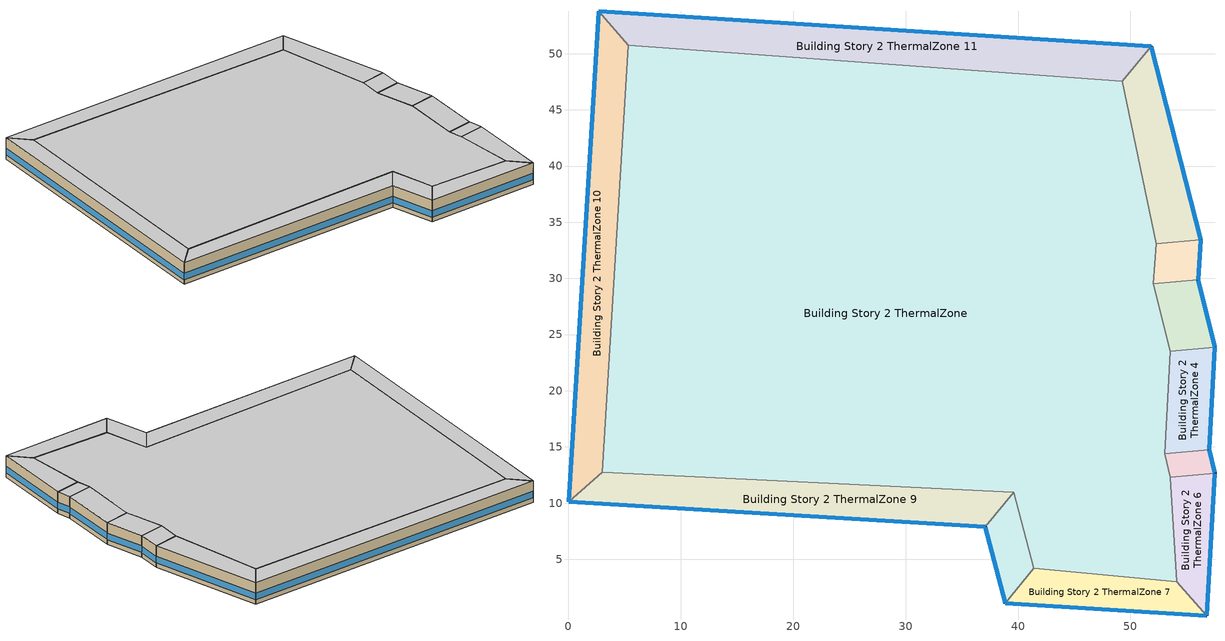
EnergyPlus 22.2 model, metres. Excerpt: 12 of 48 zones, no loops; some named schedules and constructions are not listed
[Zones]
Building Story 2 ThermalZone
 floor adiabatic (Typical Interior Ceiling): 49.28,47.56 52.29,33.07 52.03,29.52 53.54,23.5 53.04,14.41 53.54,12.31 54.12,2.99 41.4,4.2 39.64,10.97 2.99,12.76 5.33,50.75 z3.6
 wall adiabatic (Typical Interior Wall): 52.29,33.07 49.28,47.56 5.33,50.75 2.99,12.76 39.64,10.97 41.4,4.2 54.12,2.99 53.54,12.31 53.04,14.41 53.54,23.5 52.03,29.52 52.29,33.07 z3.6:7.2
 ceiling adiabatic (Typical Interior Floor): 5.33,50.75 2.99,12.76 39.64,10.97 41.4,4.2 54.12,2.99 53.54,12.31 53.04,14.41 53.54,23.5 52.03,29.52 52.29,33.07 49.28,47.56 z7.2
Building Story 2 ThermalZone 1
 floor adiabatic (Typical Interior Ceiling): 51.83,50.64 56.27,33.43 52.29,33.07 49.28,47.56 z3.6
 wall outside (Typical Insulated Steel Framed Exterior Wall R-12.99): 56.27,33.43 51.83,50.64 z3.6:7.2
 wall adiabatic (Typical Interior Wall): 51.83,50.64 49.28,47.56 52.29,33.07 56.27,33.43 z3.6:7.2
 window (U 0.55 SHGC 0.25): 56.26,33.45 51.84,50.62 z4.36:5.45
 ceiling adiabatic (Typical Interior Floor): 49.28,47.56 52.29,33.07 56.27,33.43 51.83,50.64 z7.2
Building Story 2 ThermalZone 10
 floor adiabatic (Typical Interior Floor): 0,10.11 2.68,53.75 5.33,50.75 2.99,12.76 z3.6
 wall outside (Typical Insulated Steel Framed Exterior Wall R-12.99): 2.68,53.75 0,10.11 z3.6:7.2
 wall adiabatic (Typical Interior Wall): 0,10.11 2.99,12.76 5.33,50.75 2.68,53.75 z3.6:7.2
 window (U 0.55 SHGC 0.25): 2.68,53.73 0,10.13 z4.36:5.44
 ceiling adiabatic (Typical Interior Ceiling): 2.99,12.76 5.33,50.75 2.68,53.75 0,10.11 z7.2
Building Story 2 ThermalZone 11
 floor adiabatic (Typical Interior Floor): 2.68,53.75 51.83,50.64 49.28,47.56 5.33,50.75 z3.6
 wall outside (Typical Insulated Steel Framed Exterior Wall R-12.99): 51.83,50.64 2.68,53.75 z3.6:7.2
 wall adiabatic (Typical Interior Wall): 2.68,53.75 5.33,50.75 49.28,47.56 51.83,50.64 z3.6:7.2
 window (U 0.55 SHGC 0.25): 51.81,50.65 2.7,53.75 z4.36:5.44
 ceiling adiabatic (Typical Interior Ceiling): 5.33,50.75 49.28,47.56 51.83,50.64 2.68,53.75 z7.2
Building Story 2 ThermalZone 2
 floor adiabatic (Typical Interior Ceiling): 56.27,33.43 56.02,29.88 52.03,29.52 52.29,33.07 z3.6
 wall outside (Typical Insulated Steel Framed Exterior Wall R-12.99): 56.02,29.88 56.27,33.43 z3.6:7.2
 wall adiabatic (Typical Interior Wall): 56.27,33.43 52.29,33.07 52.03,29.52 56.02,29.88 z3.6:7.2
 window (U 0.55 SHGC 0.25): 56.02,29.9 56.27,33.4 z4.36:5.46
 ceiling adiabatic (Typical Interior Ceiling): 52.29,33.07 52.03,29.52 56.02,29.88 56.27,33.43 z7.2
Building Story 2 ThermalZone 3
 floor adiabatic (Typical Interior Floor): 56.02,29.88 57.53,23.88 53.54,23.5 52.03,29.52 z3.6
 wall outside (Typical Insulated Steel Framed Exterior Wall R-12.99): 57.53,23.88 56.02,29.88 z3.6:7.2
 wall adiabatic (Typical Interior Wall): 56.02,29.88 52.03,29.52 53.54,23.5 57.53,23.88 z3.6:7.2
 window (U 0.55 SHGC 0.25): 57.52,23.9 56.03,29.85 z4.36:5.45
 ceiling adiabatic (Typical Interior Ceiling): 52.03,29.52 53.54,23.5 57.53,23.88 56.02,29.88 z7.2
Building Story 2 ThermalZone 4
 floor adiabatic (Typical Interior Floor): 57.53,23.88 57.02,14.77 53.04,14.41 53.54,23.5 z3.6
 wall outside (Typical Insulated Steel Framed Exterior Wall R-12.99): 57.02,14.77 57.53,23.88 z3.6:7.2
 wall adiabatic (Typical Interior Wall): 57.53,23.88 53.54,23.5 53.04,14.41 57.02,14.77 z3.6:7.2
 window (U 0.55 SHGC 0.25): 57.03,14.8 57.52,23.85 z4.36:5.45
 ceiling adiabatic (Typical Interior Ceiling): 53.54,23.5 53.04,14.41 57.02,14.77 57.53,23.88 z7.2
Building Story 2 ThermalZone 5
 floor adiabatic (Typical Interior Floor): 57.02,14.77 57.53,12.66 53.54,12.31 53.04,14.41 z3.6
 wall outside (Typical Insulated Steel Framed Exterior Wall R-12.99): 57.53,12.66 57.02,14.77 z3.6:7.2
 wall adiabatic (Typical Interior Wall): 57.02,14.77 53.04,14.41 53.54,12.31 57.53,12.66 z3.6:7.2
 window (U 0.55 SHGC 0.25): 57.52,12.69 57.03,14.75 z4.36:5.47
 ceiling adiabatic (Typical Interior Ceiling): 53.04,14.41 53.54,12.31 57.53,12.66 57.02,14.77 z7.2
Building Story 2 ThermalZone 6
 floor adiabatic (Typical Interior Floor): 57.53,12.66 56.77,0 54.12,2.99 53.54,12.31 z3.6
 wall outside (Typical Insulated Steel Framed Exterior Wall R-12.99): 56.77,0 57.53,12.66 z3.6:7.2
 wall adiabatic (Typical Interior Wall): 57.53,12.66 53.54,12.31 54.12,2.99 56.77,0 z3.6:7.2
 window (U 0.55 SHGC 0.25): 56.77,0.03 57.52,12.64 z4.36:5.45
 ceiling adiabatic (Typical Interior Ceiling): 53.54,12.31 54.12,2.99 56.77,0 57.53,12.66 z7.2
Building Story 2 ThermalZone 7
 floor adiabatic (Typical Interior Floor): 56.77,0 38.85,1.11 41.4,4.2 54.12,2.99 z3.6
 wall outside (Typical Insulated Steel Framed Exterior Wall R-12.99): 38.85,1.11 56.77,0 z3.6:7.2
 wall adiabatic (Typical Interior Wall): 56.77,0 54.12,2.99 41.4,4.2 38.85,1.11 z3.6:7.2
 window (U 0.55 SHGC 0.25): 38.88,1.11 56.75,0 z4.36:5.45
 ceiling adiabatic (Typical Interior Ceiling): 54.12,2.99 41.4,4.2 38.85,1.11 56.77,0 z7.2
Building Story 2 ThermalZone 8
 floor adiabatic (Typical Interior Floor): 38.85,1.11 37.09,7.89 39.64,10.97 41.4,4.2 z3.6
 wall outside (Typical Insulated Steel Framed Exterior Wall R-12.99): 37.09,7.89 38.85,1.11 z3.6:7.2
 wall adiabatic (Typical Interior Wall): 38.85,1.11 41.4,4.2 39.64,10.97 37.09,7.89 z3.6:7.2
 window (U 0.55 SHGC 0.25): 37.1,7.86 38.85,1.14 z4.36:5.45
 ceiling adiabatic (Typical Interior Ceiling): 41.4,4.2 39.64,10.97 37.09,7.89 38.85,1.11 z7.2
Building Story 2 ThermalZone 9
 floor adiabatic (Typical Interior Floor): 37.09,7.89 0,10.11 2.99,12.76 39.64,10.97 z3.6
 wall outside (Typical Insulated Steel Framed Exterior Wall R-12.99): 0,10.11 37.09,7.89 z3.6:7.2
 wall adiabatic (Typical Interior Wall): 37.09,7.89 39.64,10.97 2.99,12.76 0,10.11 z3.6:7.2
 window (U 0.55 SHGC 0.25): 0.03,10.1 37.07,7.89 z4.36:5.44
 ceiling adiabatic (Typical Interior Ceiling): 39.64,10.97 2.99,12.76 0,10.11 37.09,7.89 z7.2
[Schedule:Week:Daily]
Elevator Schedule 3 Week Rule - Jun14-Jun20: 75 space(s) Occ Sch Sunday 3, 75 space(s) Occ Sch Default 3, 75 space(s) Occ Sch Tuesday 18, 75 space(s) Occ Sch Wednesday 18, 75 space(s) Occ Sch Thursday 18, 75 space(s) Occ Sch Friday 18, 75 space(s) Occ Sch Saturday 3, 75 space(s) Occ Sch Default 3, 75 space(s) Occ Sch Summer Design Day 3, 75 space(s) Occ Sch Winter Design Day 3, 75 space(s) Occ Sch Default 3, 75 space(s) Occ Sch Default 3
Elevator Schedule 3 Week Rule - Jun21-Jun27: 75 space(s) Occ Sch Sunday 3, 75 space(s) Occ Sch Monday 16, 75 space(s) Occ Sch Tuesday 18, 75 space(s) Occ Sch Wednesday 18, 75 space(s) Occ Sch Thursday 18, 75 space(s) Occ Sch Friday 18, 75 space(s) Occ Sch Saturday 3, 75 space(s) Occ Sch Default 3, 75 space(s) Occ Sch Summer Design Day 3, 75 space(s) Occ Sch Winter Design Day 3, 75 space(s) Occ Sch Default 3, 75 space(s) Occ Sch Default 3
Elevator Schedule 3 Week Rule - Jun28-Jul4: 75 space(s) Occ Sch Sunday 3, 75 space(s) Occ Sch Monday 16, 75 space(s) Occ Sch Tuesday 18, 75 space(s) Occ Sch Wednesday 17, 75 space(s) Occ Sch Thursday 17, 75 space(s) Occ Sch Friday 17, 75 space(s) Occ Sch Saturday 3, 75 space(s) Occ Sch Default 3, 75 space(s) Occ Sch Summer Design Day 3, 75 space(s) Occ Sch Winter Design Day 3, 75 space(s) Occ Sch Default 3, 75 space(s) Occ Sch Default 3
Elevator Schedule 3 Week Rule - Jul5-Aug29: 75 space(s) Occ Sch Sunday 3, 75 space(s) Occ Sch Monday 15, 75 space(s) Occ Sch Tuesday 17, 75 space(s) Occ Sch Wednesday 17, 75 space(s) Occ Sch Thursday 17, 75 space(s) Occ Sch Friday 17, 75 space(s) Occ Sch Saturday 3, 75 space(s) Occ Sch Default 3, 75 space(s) Occ Sch Summer Design Day 3, 75 space(s) Occ Sch Winter Design Day 3, 75 space(s) Occ Sch Default 3, 75 space(s) Occ Sch Default 3
Elevator Schedule 3 Week Rule - Aug30-Sep5: 75 space(s) Occ Sch Sunday 3, 75 space(s) Occ Sch Monday 15, 75 space(s) Occ Sch Tuesday 16, 75 space(s) Occ Sch Wednesday 16, 75 space(s) Occ Sch Thursday 16, 75 space(s) Occ Sch Friday 16, 75 space(s) Occ Sch Saturday 3, 75 space(s) Occ Sch Default 3, 75 space(s) Occ Sch Summer Design Day 3, 75 space(s) Occ Sch Winter Design Day 3, 75 space(s) Occ Sch Default 3, 75 space(s) Occ Sch Default 3
Elevator Schedule 3 Week Rule - Sep6-Sep12: 75 space(s) Occ Sch Sunday 3, 75 space(s) Occ Sch Monday 14, 75 space(s) Occ Sch Tuesday 16, 75 space(s) Occ Sch Wednesday 16, 75 space(s) Occ Sch Thursday 16, 75 space(s) Occ Sch Friday 16, 75 space(s) Occ Sch Saturday 3, 75 space(s) Occ Sch Default 3, 75 space(s) Occ Sch Summer Design Day 3, 75 space(s) Occ Sch Winter Design Day 3, 75 space(s) Occ Sch Default 3, 75 space(s) Occ Sch Default 3
Elevator Schedule 3 Week Rule - Sep13-Sep19: 75 space(s) Occ Sch Sunday 3, 75 space(s) Occ Sch Monday 14, 75 space(s) Occ Sch Tuesday 16, 75 space(s) Occ Sch Wednesday 15, 75 space(s) Occ Sch Thursday 15, 75 space(s) Occ Sch Friday 15, 75 space(s) Occ Sch Saturday 3, 75 space(s) Occ Sch Default 3, 75 space(s) Occ Sch Summer Design Day 3, 75 space(s) Occ Sch Winter Design Day 3, 75 space(s) Occ Sch Default 3, 75 space(s) Occ Sch Default 3
Elevator Schedule 3 Week Rule - Sep20-Dec31: 75 space(s) Occ Sch Sunday 3, 75 space(s) Occ Sch Monday 13, 75 space(s) Occ Sch Tuesday 15, 75 space(s) Occ Sch Wednesday 15, 75 space(s) Occ Sch Thursday 15, 75 space(s) Occ Sch Friday 15, 75 space(s) Occ Sch Saturday 3, 75 space(s) Occ Sch Default 3, 75 space(s) Occ Sch Summer Design Day 3, 75 space(s) Occ Sch Winter Design Day 3, 75 space(s) Occ Sch Default 3, 75 space(s) Occ Sch Default 3
Elevator Schedule 1 Week Rule - Jan1-Jan3: 75 space(s) Occ Sch Thursday 9, 75 space(s) Occ Sch Thursday 9, 75 space(s) Occ Sch Thursday 9, 75 space(s) Occ Sch Thursday 9, 75 space(s) Occ Sch Thursday 9, 75 space(s) Occ Sch Friday 9, 75 space(s) Occ Sch Saturday 1, 75 space(s) Occ Sch Default 1, 75 space(s) Occ Sch Summer Design Day 1, 75 space(s) Occ Sch Winter Design Day 1, 75 space(s) Occ Sch Default 1, 75 space(s) Occ Sch Default 1
Elevator Schedule 1 Week Rule - Jan4-Jun13: 75 space(s) Occ Sch Sunday 1, 75 space(s) Occ Sch Default 1, 75 space(s) Occ Sch Tuesday 9, 75 space(s) Occ Sch Wednesday 9, 75 space(s) Occ Sch Thursday 9, 75 space(s) Occ Sch Friday 9, 75 space(s) Occ Sch Saturday 1, 75 space(s) Occ Sch Default 1, 75 space(s) Occ Sch Summer Design Day 1, 75 space(s) Occ Sch Winter Design Day 1, 75 space(s) Occ Sch Default 1, 75 space(s) Occ Sch Default 1
Elevator Schedule 1 Week Rule - Jun14-Jun20: 75 space(s) Occ Sch Sunday 1, 75 space(s) Occ Sch Default 1, 75 space(s) Occ Sch Tuesday 8, 75 space(s) Occ Sch Wednesday 8, 75 space(s) Occ Sch Thursday 8, 75 space(s) Occ Sch Friday 8, 75 space(s) Occ Sch Saturday 1, 75 space(s) Occ Sch Default 1, 75 space(s) Occ Sch Summer Design Day 1, 75 space(s) Occ Sch Winter Design Day 1, 75 space(s) Occ Sch Default 1, 75 space(s) Occ Sch Default 1
Elevator Schedule 1 Week Rule - Jun21-Jun27: 75 space(s) Occ Sch Sunday 1, 75 space(s) Occ Sch Monday 8, 75 space(s) Occ Sch Tuesday 8, 75 space(s) Occ Sch Wednesday 8, 75 space(s) Occ Sch Thursday 8, 75 space(s) Occ Sch Friday 8, 75 space(s) Occ Sch Saturday 1, 75 space(s) Occ Sch Default 1, 75 space(s) Occ Sch Summer Design Day 1, 75 space(s) Occ Sch Winter Design Day 1, 75 space(s) Occ Sch Default 1, 75 space(s) Occ Sch Default 1
Elevator Schedule 1 Week Rule - Jun28-Jul4: 75 space(s) Occ Sch Sunday 1, 75 space(s) Occ Sch Monday 8, 75 space(s) Occ Sch Tuesday 8, 75 space(s) Occ Sch Wednesday 7, 75 space(s) Occ Sch Thursday 7, 75 space(s) Occ Sch Friday 7, 75 space(s) Occ Sch Saturday 1, 75 space(s) Occ Sch Default 1, 75 space(s) Occ Sch Summer Design Day 1, 75 space(s) Occ Sch Winter Design Day 1, 75 space(s) Occ Sch Default 1, 75 space(s) Occ Sch Default 1
Elevator Schedule 1 Week Rule - Jul5-Aug29: 75 space(s) Occ Sch Sunday 1, 75 space(s) Occ Sch Monday 7, 75 space(s) Occ Sch Tuesday 7, 75 space(s) Occ Sch Wednesday 7, 75 space(s) Occ Sch Thursday 7, 75 space(s) Occ Sch Friday 7, 75 space(s) Occ Sch Saturday 1, 75 space(s) Occ Sch Default 1, 75 space(s) Occ Sch Summer Design Day 1, 75 space(s) Occ Sch Winter Design Day 1, 75 space(s) Occ Sch Default 1, 75 space(s) Occ Sch Default 1
Elevator Schedule 1 Week Rule - Aug30-Sep5: 75 space(s) Occ Sch Sunday 1, 75 space(s) Occ Sch Monday 7, 75 space(s) Occ Sch Tuesday 6, 75 space(s) Occ Sch Wednesday 6, 75 space(s) Occ Sch Thursday 6, 75 space(s) Occ Sch Friday 6, 75 space(s) Occ Sch Saturday 1, 75 space(s) Occ Sch Default 1, 75 space(s) Occ Sch Summer Design Day 1, 75 space(s) Occ Sch Winter Design Day 1, 75 space(s) Occ Sch Default 1, 75 space(s) Occ Sch Default 1
Elevator Schedule 1 Week Rule - Sep6-Sep12: 75 space(s) Occ Sch Sunday 1, 75 space(s) Occ Sch Monday 6, 75 space(s) Occ Sch Tuesday 6, 75 space(s) Occ Sch Wednesday 6, 75 space(s) Occ Sch Thursday 6, 75 space(s) Occ Sch Friday 6, 75 space(s) Occ Sch Saturday 1, 75 space(s) Occ Sch Default 1, 75 space(s) Occ Sch Summer Design Day 1, 75 space(s) Occ Sch Winter Design Day 1, 75 space(s) Occ Sch Default 1, 75 space(s) Occ Sch Default 1
Elevator Schedule 1 Week Rule - Sep13-Sep19: 75 space(s) Occ Sch Sunday 1, 75 space(s) Occ Sch Monday 6, 75 space(s) Occ Sch Tuesday 6, 75 space(s) Occ Sch Wednesday 5, 75 space(s) Occ Sch Thursday 5, 75 space(s) Occ Sch Friday 5, 75 space(s) Occ Sch Saturday 1, 75 space(s) Occ Sch Default 1, 75 space(s) Occ Sch Summer Design Day 1, 75 space(s) Occ Sch Winter Design Day 1, 75 space(s) Occ Sch Default 1, 75 space(s) Occ Sch Default 1
Elevator Schedule 1 Week Rule - Sep20-Dec31: 75 space(s) Occ Sch Sunday 1, 75 space(s) Occ Sch Monday 5, 75 space(s) Occ Sch Tuesday 5, 75 space(s) Occ Sch Wednesday 5, 75 space(s) Occ Sch Thursday 5, 75 space(s) Occ Sch Friday 5, 75 space(s) Occ Sch Saturday 1, 75 space(s) Occ Sch Default 1, 75 space(s) Occ Sch Summer Design Day 1, 75 space(s) Occ Sch Winter Design Day 1, 75 space(s) Occ Sch Default 1, 75 space(s) Occ Sch Default 1
Elevator Schedule 2 Week Rule - Jan1-Jan3: 75 space(s) Occ Sch Thursday 14, 75 space(s) Occ Sch Thursday 14, 75 space(s) Occ Sch Thursday 14, 75 space(s) Occ Sch Thursday 14, 75 space(s) Occ Sch Thursday 14, 75 space(s) Occ Sch Friday 14, 75 space(s) Occ Sch Saturday 2, 75 space(s) Occ Sch Default 2, 75 space(s) Occ Sch Summer Design Day 2, 75 space(s) Occ Sch Winter Design Day 2, 75 space(s) Occ Sch Default 2, 75 space(s) Occ Sch Default 2
Elevator Schedule 2 Week Rule - Jan4-Jun13: 75 space(s) Occ Sch Sunday 2, 75 space(s) Occ Sch Default 2, 75 space(s) Occ Sch Tuesday 14, 75 space(s) Occ Sch Wednesday 14, 75 space(s) Occ Sch Thursday 14, 75 space(s) Occ Sch Friday 14, 75 space(s) Occ Sch Saturday 2, 75 space(s) Occ Sch Default 2, 75 space(s) Occ Sch Summer Design Day 2, 75 space(s) Occ Sch Winter Design Day 2, 75 space(s) Occ Sch Default 2, 75 space(s) Occ Sch Default 2
Elevator Schedule 2 Week Rule - Jun14-Jun20: 75 space(s) Occ Sch Sunday 2, 75 space(s) Occ Sch Default 2, 75 space(s) Occ Sch Tuesday 13, 75 space(s) Occ Sch Wednesday 13, 75 space(s) Occ Sch Thursday 13, 75 space(s) Occ Sch Friday 13, 75 space(s) Occ Sch Saturday 2, 75 space(s) Occ Sch Default 2, 75 space(s) Occ Sch Summer Design Day 2, 75 space(s) Occ Sch Winter Design Day 2, 75 space(s) Occ Sch Default 2, 75 space(s) Occ Sch Default 2
Elevator Schedule 2 Week Rule - Jun21-Jun27: 75 space(s) Occ Sch Sunday 2, 75 space(s) Occ Sch Monday 12, 75 space(s) Occ Sch Tuesday 13, 75 space(s) Occ Sch Wednesday 13, 75 space(s) Occ Sch Thursday 13, 75 space(s) Occ Sch Friday 13, 75 space(s) Occ Sch Saturday 2, 75 space(s) Occ Sch Default 2, 75 space(s) Occ Sch Summer Design Day 2, 75 space(s) Occ Sch Winter Design Day 2, 75 space(s) Occ Sch Default 2, 75 space(s) Occ Sch Default 2
Elevator Schedule 2 Week Rule - Jun28-Jul4: 75 space(s) Occ Sch Sunday 2, 75 space(s) Occ Sch Monday 12, 75 space(s) Occ Sch Tuesday 13, 75 space(s) Occ Sch Wednesday 12, 75 space(s) Occ Sch Thursday 12, 75 space(s) Occ Sch Friday 12, 75 space(s) Occ Sch Saturday 2, 75 space(s) Occ Sch Default 2, 75 space(s) Occ Sch Summer Design Day 2, 75 space(s) Occ Sch Winter Design Day 2, 75 space(s) Occ Sch Default 2, 75 space(s) Occ Sch Default 2
Elevator Schedule 2 Week Rule - Jul5-Aug29: 75 space(s) Occ Sch Sunday 2, 75 space(s) Occ Sch Monday 11, 75 space(s) Occ Sch Tuesday 12, 75 space(s) Occ Sch Wednesday 12, 75 space(s) Occ Sch Thursday 12, 75 space(s) Occ Sch Friday 12, 75 space(s) Occ Sch Saturday 2, 75 space(s) Occ Sch Default 2, 75 space(s) Occ Sch Summer Design Day 2, 75 space(s) Occ Sch Winter Design Day 2, 75 space(s) Occ Sch Default 2, 75 space(s) Occ Sch Default 2
Elevator Schedule 2 Week Rule - Aug30-Sep5: 75 space(s) Occ Sch Sunday 2, 75 space(s) Occ Sch Monday 11, 75 space(s) Occ Sch Tuesday 11, 75 space(s) Occ Sch Wednesday 11, 75 space(s) Occ Sch Thursday 11, 75 space(s) Occ Sch Friday 11, 75 space(s) Occ Sch Saturday 2, 75 space(s) Occ Sch Default 2, 75 space(s) Occ Sch Summer Design Day 2, 75 space(s) Occ Sch Winter Design Day 2, 75 space(s) Occ Sch Default 2, 75 space(s) Occ Sch Default 2
Elevator Schedule 2 Week Rule - Sep6-Sep12: 75 space(s) Occ Sch Sunday 2, 75 space(s) Occ Sch Monday 10, 75 space(s) Occ Sch Tuesday 11, 75 space(s) Occ Sch Wednesday 11, 75 space(s) Occ Sch Thursday 11, 75 space(s) Occ Sch Friday 11, 75 space(s) Occ Sch Saturday 2, 75 space(s) Occ Sch Default 2, 75 space(s) Occ Sch Summer Design Day 2, 75 space(s) Occ Sch Winter Design Day 2, 75 space(s) Occ Sch Default 2, 75 space(s) Occ Sch Default 2
Elevator Schedule 2 Week Rule - Sep13-Sep19: 75 space(s) Occ Sch Sunday 2, 75 space(s) Occ Sch Monday 10, 75 space(s) Occ Sch Tuesday 11, 75 space(s) Occ Sch Wednesday 10, 75 space(s) Occ Sch Thursday 10, 75 space(s) Occ Sch Friday 10, 75 space(s) Occ Sch Saturday 2, 75 space(s) Occ Sch Default 2, 75 space(s) Occ Sch Summer Design Day 2, 75 space(s) Occ Sch Winter Design Day 2, 75 space(s) Occ Sch Default 2, 75 space(s) Occ Sch Default 2
Elevator Schedule 2 Week Rule - Sep20-Dec31: 75 space(s) Occ Sch Sunday 2, 75 space(s) Occ Sch Monday 9, 75 space(s) Occ Sch Tuesday 10, 75 space(s) Occ Sch Wednesday 10, 75 space(s) Occ Sch Thursday 10, 75 space(s) Occ Sch Friday 10, 75 space(s) Occ Sch Saturday 2, 75 space(s) Occ Sch Default 2, 75 space(s) Occ Sch Summer Design Day 2, 75 space(s) Occ Sch Winter Design Day 2, 75 space(s) Occ Sch Default 2, 75 space(s) Occ Sch Default 2
DataCenter_EQUIP_SCH Week Rule - Jan1-Jan31: DataCenter_EQUIP_SCH Wknd|Wkdy|Hol Day, DataCenter_EQUIP_SCH Wknd|Wkdy|Hol Day, DataCenter_EQUIP_SCH Wknd|Wkdy|Hol Day, DataCenter_EQUIP_SCH Wknd|Wkdy|Hol Day, DataCenter_EQUIP_SCH Wknd|Wkdy|Hol Day, DataCenter_EQUIP_SCH Wknd|Wkdy|Hol Day, DataCenter_EQUIP_SCH Wknd|Wkdy|Hol Day, Schedule Day 3, DataCenter_EQUIP_SCH Summer Design Day, DataCenter_EQUIP_SCH Winter Design Day 11, Schedule Day 3, Schedule Day 3
DataCenter_EQUIP_SCH Week Rule - Feb1-Feb28: DataCenter_EQUIP_SCH Wknd|Wkdy|Hol Day 1, DataCenter_EQUIP_SCH Wknd|Wkdy|Hol Day 1, DataCenter_EQUIP_SCH Wknd|Wkdy|Hol Day 1, DataCenter_EQUIP_SCH Wknd|Wkdy|Hol Day 1, DataCenter_EQUIP_SCH Wknd|Wkdy|Hol Day 1, DataCenter_EQUIP_SCH Wknd|Wkdy|Hol Day 1, DataCenter_EQUIP_SCH Wknd|Wkdy|Hol Day 1, Schedule Day 3, DataCenter_EQUIP_SCH Summer Design Day, DataCenter_EQUIP_SCH Winter Design Day 11, Schedule Day 3, Schedule Day 3
DataCenter_EQUIP_SCH Week Rule - Mar1-Mar28: DataCenter_EQUIP_SCH Wknd|Wkdy|Hol Day 2, DataCenter_EQUIP_SCH Wknd|Wkdy|Hol Day 2, DataCenter_EQUIP_SCH Wknd|Wkdy|Hol Day 2, DataCenter_EQUIP_SCH Wknd|Wkdy|Hol Day 2, DataCenter_EQUIP_SCH Wknd|Wkdy|Hol Day 2, DataCenter_EQUIP_SCH Wknd|Wkdy|Hol Day 2, DataCenter_EQUIP_SCH Wknd|Wkdy|Hol Day 2, Schedule Day 3, DataCenter_EQUIP_SCH Summer Design Day, DataCenter_EQUIP_SCH Winter Design Day 11, Schedule Day 3, Schedule Day 3
DataCenter_EQUIP_SCH Week Rule - Mar29-Apr4: DataCenter_EQUIP_SCH Wknd|Wkdy|Hol Day 2, DataCenter_EQUIP_SCH Wknd|Wkdy|Hol Day 2, DataCenter_EQUIP_SCH Wknd|Wkdy|Hol Day 2, DataCenter_EQUIP_SCH Wknd|Wkdy|Hol Day 3, DataCenter_EQUIP_SCH Wknd|Wkdy|Hol Day 3, DataCenter_EQUIP_SCH Wknd|Wkdy|Hol Day 3, DataCenter_EQUIP_SCH Wknd|Wkdy|Hol Day 3, Schedule Day 3, DataCenter_EQUIP_SCH Summer Design Day, DataCenter_EQUIP_SCH Winter Design Day 11, Schedule Day 3, Schedule Day 3
DataCenter_EQUIP_SCH Week Rule - Apr5-Apr25: DataCenter_EQUIP_SCH Wknd|Wkdy|Hol Day 3, DataCenter_EQUIP_SCH Wknd|Wkdy|Hol Day 3, DataCenter_EQUIP_SCH Wknd|Wkdy|Hol Day 3, DataCenter_EQUIP_SCH Wknd|Wkdy|Hol Day 3, DataCenter_EQUIP_SCH Wknd|Wkdy|Hol Day 3, DataCenter_EQUIP_SCH Wknd|Wkdy|Hol Day 3, DataCenter_EQUIP_SCH Wknd|Wkdy|Hol Day 3, Schedule Day 3, DataCenter_EQUIP_SCH Summer Design Day, DataCenter_EQUIP_SCH Winter Design Day 11, Schedule Day 3, Schedule Day 3
DataCenter_EQUIP_SCH Week Rule - Apr26-May2: DataCenter_EQUIP_SCH Wknd|Wkdy|Hol Day 3, DataCenter_EQUIP_SCH Wknd|Wkdy|Hol Day 3, DataCenter_EQUIP_SCH Wknd|Wkdy|Hol Day 3, DataCenter_EQUIP_SCH Wknd|Wkdy|Hol Day 3, DataCenter_EQUIP_SCH Wknd|Wkdy|Hol Day 3, DataCenter_EQUIP_SCH Wknd|Wkdy|Hol Day 4, DataCenter_EQUIP_SCH Wknd|Wkdy|Hol Day 4, Schedule Day 3, DataCenter_EQUIP_SCH Summer Design Day, DataCenter_EQUIP_SCH Winter Design Day 11, Schedule Day 3, Schedule Day 3
DataCenter_EQUIP_SCH Week Rule - May3-May30: DataCenter_EQUIP_SCH Wknd|Wkdy|Hol Day 4, DataCenter_EQUIP_SCH Wknd|Wkdy|Hol Day 4, DataCenter_EQUIP_SCH Wknd|Wkdy|Hol Day 4, DataCenter_EQUIP_SCH Wknd|Wkdy|Hol Day 4, DataCenter_EQUIP_SCH Wknd|Wkdy|Hol Day 4, DataCenter_EQUIP_SCH Wknd|Wkdy|Hol Day 4, DataCenter_EQUIP_SCH Wknd|Wkdy|Hol Day 4, Schedule Day 3, DataCenter_EQUIP_SCH Summer Design Day, DataCenter_EQUIP_SCH Winter Design Day 11, Schedule Day 3, Schedule Day 3
DataCenter_EQUIP_SCH Week Rule - May31-Jun6: DataCenter_EQUIP_SCH Wknd|Wkdy|Hol Day 4, DataCenter_EQUIP_SCH Wknd|Wkdy|Hol Day 5, DataCenter_EQUIP_SCH Wknd|Wkdy|Hol Day 5, DataCenter_EQUIP_SCH Wknd|Wkdy|Hol Day 5, DataCenter_EQUIP_SCH Wknd|Wkdy|Hol Day 5, DataCenter_EQUIP_SCH Wknd|Wkdy|Hol Day 5, DataCenter_EQUIP_SCH Wknd|Wkdy|Hol Day 5, Schedule Day 3, DataCenter_EQUIP_SCH Summer Design Day, DataCenter_EQUIP_SCH Winter Design Day 11, Schedule Day 3, Schedule Day 3
DataCenter_EQUIP_SCH Week Rule - Jun7-Jun27: DataCenter_EQUIP_SCH Wknd|Wkdy|Hol Day 5, DataCenter_EQUIP_SCH Wknd|Wkdy|Hol Day 5, DataCenter_EQUIP_SCH Wknd|Wkdy|Hol Day 5, DataCenter_EQUIP_SCH Wknd|Wkdy|Hol Day 5, DataCenter_EQUIP_SCH Wknd|Wkdy|Hol Day 5, DataCenter_EQUIP_SCH Wknd|Wkdy|Hol Day 5, DataCenter_EQUIP_SCH Wknd|Wkdy|Hol Day 5, Schedule Day 3, DataCenter_EQUIP_SCH Summer Design Day, DataCenter_EQUIP_SCH Winter Design Day 11, Schedule Day 3, Schedule Day 3
DataCenter_EQUIP_SCH Week Rule - Jun28-Jul4: DataCenter_EQUIP_SCH Wknd|Wkdy|Hol Day 5, DataCenter_EQUIP_SCH Wknd|Wkdy|Hol Day 5, DataCenter_EQUIP_SCH Wknd|Wkdy|Hol Day 5, DataCenter_EQUIP_SCH Wknd|Wkdy|Hol Day 6, DataCenter_EQUIP_SCH Wknd|Wkdy|Hol Day 6, DataCenter_EQUIP_SCH Wknd|Wkdy|Hol Day 6, DataCenter_EQUIP_SCH Wknd|Wkdy|Hol Day 6, Schedule Day 3, DataCenter_EQUIP_SCH Summer Design Day, DataCenter_EQUIP_SCH Winter Design Day 11, Schedule Day 3, Schedule Day 3
DataCenter_EQUIP_SCH Week Rule - Jul5-Jul25: DataCenter_EQUIP_SCH Wknd|Wkdy|Hol Day 6, DataCenter_EQUIP_SCH Wknd|Wkdy|Hol Day 6, DataCenter_EQUIP_SCH Wknd|Wkdy|Hol Day 6, DataCenter_EQUIP_SCH Wknd|Wkdy|Hol Day 6, DataCenter_EQUIP_SCH Wknd|Wkdy|Hol Day 6, DataCenter_EQUIP_SCH Wknd|Wkdy|Hol Day 6, DataCenter_EQUIP_SCH Wknd|Wkdy|Hol Day 6, Schedule Day 3, DataCenter_EQUIP_SCH Summer Design Day, DataCenter_EQUIP_SCH Winter Design Day 11, Schedule Day 3, Schedule Day 3
DataCenter_EQUIP_SCH Week Rule - Jul26-Aug1: DataCenter_EQUIP_SCH Wknd|Wkdy|Hol Day 6, DataCenter_EQUIP_SCH Wknd|Wkdy|Hol Day 6, DataCenter_EQUIP_SCH Wknd|Wkdy|Hol Day 6, DataCenter_EQUIP_SCH Wknd|Wkdy|Hol Day 6, DataCenter_EQUIP_SCH Wknd|Wkdy|Hol Day 6, DataCenter_EQUIP_SCH Wknd|Wkdy|Hol Day 6, DataCenter_EQUIP_SCH Wknd|Wkdy|Hol Day 7, Schedule Day 3, DataCenter_EQUIP_SCH Summer Design Day, DataCenter_EQUIP_SCH Winter Design Day 11, Schedule Day 3, Schedule Day 3
DataCenter_EQUIP_SCH Week Rule - Aug2-Aug29: DataCenter_EQUIP_SCH Wknd|Wkdy|Hol Day 7, DataCenter_EQUIP_SCH Wknd|Wkdy|Hol Day 7, DataCenter_EQUIP_SCH Wknd|Wkdy|Hol Day 7, DataCenter_EQUIP_SCH Wknd|Wkdy|Hol Day 7, DataCenter_EQUIP_SCH Wknd|Wkdy|Hol Day 7, DataCenter_EQUIP_SCH Wknd|Wkdy|Hol Day 7, DataCenter_EQUIP_SCH Wknd|Wkdy|Hol Day 7, Schedule Day 3, DataCenter_EQUIP_SCH Summer Design Day, DataCenter_EQUIP_SCH Winter Design Day 11, Schedule Day 3, Schedule Day 3
DataCenter_EQUIP_SCH Week Rule - Aug30-Sep5: DataCenter_EQUIP_SCH Wknd|Wkdy|Hol Day 7, DataCenter_EQUIP_SCH Wknd|Wkdy|Hol Day 7, DataCenter_EQUIP_SCH Wknd|Wkdy|Hol Day 8, DataCenter_EQUIP_SCH Wknd|Wkdy|Hol Day 8, DataCenter_EQUIP_SCH Wknd|Wkdy|Hol Day 8, DataCenter_EQUIP_SCH Wknd|Wkdy|Hol Day 8, DataCenter_EQUIP_SCH Wknd|Wkdy|Hol Day 8, Schedule Day 3, DataCenter_EQUIP_SCH Summer Design Day, DataCenter_EQUIP_SCH Winter Design Day 11, Schedule Day 3, Schedule Day 3
DataCenter_EQUIP_SCH Week Rule - Sep6-Sep26: DataCenter_EQUIP_SCH Wknd|Wkdy|Hol Day 8, DataCenter_EQUIP_SCH Wknd|Wkdy|Hol Day 8, DataCenter_EQUIP_SCH Wknd|Wkdy|Hol Day 8, DataCenter_EQUIP_SCH Wknd|Wkdy|Hol Day 8, DataCenter_EQUIP_SCH Wknd|Wkdy|Hol Day 8, DataCenter_EQUIP_SCH Wknd|Wkdy|Hol Day 8, DataCenter_EQUIP_SCH Wknd|Wkdy|Hol Day 8, Schedule Day 3, DataCenter_EQUIP_SCH Summer Design Day, DataCenter_EQUIP_SCH Winter Design Day 11, Schedule Day 3, Schedule Day 3
DataCenter_EQUIP_SCH Week Rule - Sep27-Oct3: DataCenter_EQUIP_SCH Wknd|Wkdy|Hol Day 8, DataCenter_EQUIP_SCH Wknd|Wkdy|Hol Day 8, DataCenter_EQUIP_SCH Wknd|Wkdy|Hol Day 8, DataCenter_EQUIP_SCH Wknd|Wkdy|Hol Day 8, DataCenter_EQUIP_SCH Wknd|Wkdy|Hol Day 9, DataCenter_EQUIP_SCH Wknd|Wkdy|Hol Day 9, DataCenter_EQUIP_SCH Wknd|Wkdy|Hol Day 9, Schedule Day 3, DataCenter_EQUIP_SCH Summer Design Day, DataCenter_EQUIP_SCH Winter Design Day 11, Schedule Day 3, Schedule Day 3
DataCenter_EQUIP_SCH Week Rule - Oct4-Oct31: DataCenter_EQUIP_SCH Wknd|Wkdy|Hol Day 9, DataCenter_EQUIP_SCH Wknd|Wkdy|Hol Day 9, DataCenter_EQUIP_SCH Wknd|Wkdy|Hol Day 9, DataCenter_EQUIP_SCH Wknd|Wkdy|Hol Day 9, DataCenter_EQUIP_SCH Wknd|Wkdy|Hol Day 9, DataCenter_EQUIP_SCH Wknd|Wkdy|Hol Day 9, DataCenter_EQUIP_SCH Wknd|Wkdy|Hol Day 9, Schedule Day 3, DataCenter_EQUIP_SCH Summer Design Day, DataCenter_EQUIP_SCH Winter Design Day 11, Schedule Day 3, Schedule Day 3
DataCenter_EQUIP_SCH Week Rule - Nov1-Nov28: DataCenter_EQUIP_SCH Wknd|Wkdy|Hol Day 10, DataCenter_EQUIP_SCH Wknd|Wkdy|Hol Day 10, DataCenter_EQUIP_SCH Wknd|Wkdy|Hol Day 10, DataCenter_EQUIP_SCH Wknd|Wkdy|Hol Day 10, DataCenter_EQUIP_SCH Wknd|Wkdy|Hol Day 10, DataCenter_EQUIP_SCH Wknd|Wkdy|Hol Day 10, DataCenter_EQUIP_SCH Wknd|Wkdy|Hol Day 10, Schedule Day 3, DataCenter_EQUIP_SCH Summer Design Day, DataCenter_EQUIP_SCH Winter Design Day 11, Schedule Day 3, Schedule Day 3
DataCenter_EQUIP_SCH Week Rule - Nov29-Dec5: DataCenter_EQUIP_SCH Wknd|Wkdy|Hol Day 10, DataCenter_EQUIP_SCH Wknd|Wkdy|Hol Day 10, DataCenter_EQUIP_SCH Wknd|Wkdy|Hol Day 11, DataCenter_EQUIP_SCH Wknd|Wkdy|Hol Day 11, DataCenter_EQUIP_SCH Wknd|Wkdy|Hol Day 11, DataCenter_EQUIP_SCH Wknd|Wkdy|Hol Day 11, DataCenter_EQUIP_SCH Wknd|Wkdy|Hol Day 11, Schedule Day 3, DataCenter_EQUIP_SCH Summer Design Day, DataCenter_EQUIP_SCH Winter Design Day 11, Schedule Day 3, Schedule Day 3
DataCenter_EQUIP_SCH Week Rule - Dec6-Dec31: DataCenter_EQUIP_SCH Wknd|Wkdy|Hol Day 11, DataCenter_EQUIP_SCH Wknd|Wkdy|Hol Day 11, DataCenter_EQUIP_SCH Wknd|Wkdy|Hol Day 11, DataCenter_EQUIP_SCH Wknd|Wkdy|Hol Day 11, DataCenter_EQUIP_SCH Wknd|Wkdy|Hol Day 11, DataCenter_EQUIP_SCH Wknd|Wkdy|Hol Day 11, DataCenter_EQUIP_SCH Wknd|Wkdy|Hol Day 11, Schedule Day 3, DataCenter_EQUIP_SCH Summer Design Day, DataCenter_EQUIP_SCH Winter Design Day 11, Schedule Day 3, Schedule Day 3
SchoolSecondary BLDG_EQUIP_SCH_2013 Week Rule - Jul5-Aug29: SchoolSecondary BLDG_EQUIP_SCH_2013 Default|Wknd Day 1, SchoolSecondary BLDG_EQUIP_SCH_2013 Wkdy Day 1, SchoolSecondary BLDG_EQUIP_SCH_2013 Wkdy Day 1, SchoolSecondary BLDG_EQUIP_SCH_2013 Wkdy Day 1, SchoolSecondary BLDG_EQUIP_SCH_2013 Wkdy Day 1, SchoolSecondary BLDG_EQUIP_SCH_2013 Wkdy Day 1, SchoolSecondary BLDG_EQUIP_SCH_2013 Default|Wknd Day 1, SchoolSecondary BLDG_EQUIP_SCH_2013 Default, SchoolSecondary BLDG_EQUIP_SCH_2013 Summer Design Day, SchoolSecondary BLDG_EQUIP_SCH_2013 Winter Design Day 2, SchoolSecondary BLDG_EQUIP_SCH_2013 Default, SchoolSecondary BLDG_EQUIP_SCH_2013 Default
SchoolSecondary BLDG_EQUIP_SCH_2013 Week Rule - Aug30-Sep5: SchoolSecondary BLDG_EQUIP_SCH_2013 Default|Wknd Day 1, SchoolSecondary BLDG_EQUIP_SCH_2013 Wkdy Day 1, SchoolSecondary BLDG_EQUIP_SCH_2013 Wkdy Day 2, SchoolSecondary BLDG_EQUIP_SCH_2013 Wkdy Day 2, SchoolSecondary BLDG_EQUIP_SCH_2013 Wkdy Day 2, SchoolSecondary BLDG_EQUIP_SCH_2013 Wkdy Day 2, SchoolSecondary BLDG_EQUIP_SCH_2013 Default|Wknd Day 2, SchoolSecondary BLDG_EQUIP_SCH_2013 Default, SchoolSecondary BLDG_EQUIP_SCH_2013 Summer Design Day, SchoolSecondary BLDG_EQUIP_SCH_2013 Winter Design Day 2, SchoolSecondary BLDG_EQUIP_SCH_2013 Default, SchoolSecondary BLDG_EQUIP_SCH_2013 Default
SchoolSecondary BLDG_EQUIP_SCH_2013 Week Rule - Sep6-Dec31: SchoolSecondary BLDG_EQUIP_SCH_2013 Default|Wknd Day 2, SchoolSecondary BLDG_EQUIP_SCH_2013 Wkdy Day 2, SchoolSecondary BLDG_EQUIP_SCH_2013 Wkdy Day 2, SchoolSecondary BLDG_EQUIP_SCH_2013 Wkdy Day 2, SchoolSecondary BLDG_EQUIP_SCH_2013 Wkdy Day 2, SchoolSecondary BLDG_EQUIP_SCH_2013 Wkdy Day 2, SchoolSecondary BLDG_EQUIP_SCH_2013 Default|Wknd Day 2, SchoolSecondary BLDG_EQUIP_SCH_2013 Default, SchoolSecondary BLDG_EQUIP_SCH_2013 Summer Design Day, SchoolSecondary BLDG_EQUIP_SCH_2013 Winter Design Day 2, SchoolSecondary BLDG_EQUIP_SCH_2013 Default, SchoolSecondary BLDG_EQUIP_SCH_2013 Default
SchoolSecondary KITCHEN_ELEC_EQUIP_SCH Week Rule - Jan1-Jan3: SchoolSecondary KITCHEN_ELEC_EQUIP_SCH Wkdy Day, SchoolSecondary KITCHEN_ELEC_EQUIP_SCH Wkdy Day, SchoolSecondary KITCHEN_ELEC_EQUIP_SCH Wkdy Day, SchoolSecondary KITCHEN_ELEC_EQUIP_SCH Wkdy Day, SchoolSecondary KITCHEN_ELEC_EQUIP_SCH Wkdy Day, SchoolSecondary KITCHEN_ELEC_EQUIP_SCH Wkdy Day, SchoolSecondary KITCHEN_ELEC_EQUIP_SCH Wknd Day, SchoolSecondary KITCHEN_ELEC_EQUIP_SCH Default, SchoolSecondary KITCHEN_ELEC_EQUIP_SCH Summer Design Day, SchoolSecondary KITCHEN_ELEC_EQUIP_SCH Winter Design Day, SchoolSecondary KITCHEN_ELEC_EQUIP_SCH Default, SchoolSecondary KITCHEN_ELEC_EQUIP_SCH Default
SchoolSecondary KITCHEN_ELEC_EQUIP_SCH Week Rule - Jan4-Jun27: SchoolSecondary KITCHEN_ELEC_EQUIP_SCH Wknd Day, SchoolSecondary KITCHEN_ELEC_EQUIP_SCH Wkdy Day, SchoolSecondary KITCHEN_ELEC_EQUIP_SCH Wkdy Day, SchoolSecondary KITCHEN_ELEC_EQUIP_SCH Wkdy Day, SchoolSecondary KITCHEN_ELEC_EQUIP_SCH Wkdy Day, SchoolSecondary KITCHEN_ELEC_EQUIP_SCH Wkdy Day, SchoolSecondary KITCHEN_ELEC_EQUIP_SCH Wknd Day, SchoolSecondary KITCHEN_ELEC_EQUIP_SCH Default, SchoolSecondary KITCHEN_ELEC_EQUIP_SCH Summer Design Day, SchoolSecondary KITCHEN_ELEC_EQUIP_SCH Winter Design Day, SchoolSecondary KITCHEN_ELEC_EQUIP_SCH Default, SchoolSecondary KITCHEN_ELEC_EQUIP_SCH Default
SchoolSecondary KITCHEN_ELEC_EQUIP_SCH Week Rule - Jun28-Jul4: SchoolSecondary KITCHEN_ELEC_EQUIP_SCH Wknd Day, SchoolSecondary KITCHEN_ELEC_EQUIP_SCH Wkdy Day, SchoolSecondary KITCHEN_ELEC_EQUIP_SCH Wkdy Day, SchoolSecondary KITCHEN_ELEC_EQUIP_SCH Wkdy Day 1, SchoolSecondary KITCHEN_ELEC_EQUIP_SCH Wkdy Day 1, SchoolSecondary KITCHEN_ELEC_EQUIP_SCH Wkdy Day 1, SchoolSecondary KITCHEN_ELEC_EQUIP_SCH Wknd Day 1, SchoolSecondary KITCHEN_ELEC_EQUIP_SCH Default, SchoolSecondary KITCHEN_ELEC_EQUIP_SCH Summer Design Day, SchoolSecondary KITCHEN_ELEC_EQUIP_SCH Winter Design Day, SchoolSecondary KITCHEN_ELEC_EQUIP_SCH Default, SchoolSecondary KITCHEN_ELEC_EQUIP_SCH Default
SchoolSecondary KITCHEN_ELEC_EQUIP_SCH Week Rule - Jul5-Aug29: SchoolSecondary KITCHEN_ELEC_EQUIP_SCH Wknd Day 1, SchoolSecondary KITCHEN_ELEC_EQUIP_SCH Wkdy Day 1, SchoolSecondary KITCHEN_ELEC_EQUIP_SCH Wkdy Day 1, SchoolSecondary KITCHEN_ELEC_EQUIP_SCH Wkdy Day 1, SchoolSecondary KITCHEN_ELEC_EQUIP_SCH Wkdy Day 1, SchoolSecondary KITCHEN_ELEC_EQUIP_SCH Wkdy Day 1, SchoolSecondary KITCHEN_ELEC_EQUIP_SCH Wknd Day 1, SchoolSecondary KITCHEN_ELEC_EQUIP_SCH Default, SchoolSecondary KITCHEN_ELEC_EQUIP_SCH Summer Design Day, SchoolSecondary KITCHEN_ELEC_EQUIP_SCH Winter Design Day, SchoolSecondary KITCHEN_ELEC_EQUIP_SCH Default, SchoolSecondary KITCHEN_ELEC_EQUIP_SCH Default
SchoolSecondary KITCHEN_ELEC_EQUIP_SCH Week Rule - Aug30-Sep5: SchoolSecondary KITCHEN_ELEC_EQUIP_SCH Wknd Day 1, SchoolSecondary KITCHEN_ELEC_EQUIP_SCH Wkdy Day 1, SchoolSecondary KITCHEN_ELEC_EQUIP_SCH Wkdy Day 2, SchoolSecondary KITCHEN_ELEC_EQUIP_SCH Wkdy Day 2, SchoolSecondary KITCHEN_ELEC_EQUIP_SCH Wkdy Day 2, SchoolSecondary KITCHEN_ELEC_EQUIP_SCH Wkdy Day 2, SchoolSecondary KITCHEN_ELEC_EQUIP_SCH Default, SchoolSecondary KITCHEN_ELEC_EQUIP_SCH Default, SchoolSecondary KITCHEN_ELEC_EQUIP_SCH Summer Design Day, SchoolSecondary KITCHEN_ELEC_EQUIP_SCH Winter Design Day, SchoolSecondary KITCHEN_ELEC_EQUIP_SCH Default, SchoolSecondary KITCHEN_ELEC_EQUIP_SCH Default
SchoolSecondary KITCHEN_ELEC_EQUIP_SCH Week Rule - Sep6-Dec31: SchoolSecondary KITCHEN_ELEC_EQUIP_SCH Default, SchoolSecondary KITCHEN_ELEC_EQUIP_SCH Wkdy Day 2, SchoolSecondary KITCHEN_ELEC_EQUIP_SCH Wkdy Day 2, SchoolSecondary KITCHEN_ELEC_EQUIP_SCH Wkdy Day 2, SchoolSecondary KITCHEN_ELEC_EQUIP_SCH Wkdy Day 2, SchoolSecondary KITCHEN_ELEC_EQUIP_SCH Wkdy Day 2, SchoolSecondary KITCHEN_ELEC_EQUIP_SCH Default, SchoolSecondary KITCHEN_ELEC_EQUIP_SCH Default, SchoolSecondary KITCHEN_ELEC_EQUIP_SCH Summer Design Day, SchoolSecondary KITCHEN_ELEC_EQUIP_SCH Winter Design Day, SchoolSecondary KITCHEN_ELEC_EQUIP_SCH Default, SchoolSecondary KITCHEN_ELEC_EQUIP_SCH Default
SchoolSecondary KITCHEN_GAS_EQUIP_SCH Week Rule - Jan1-Jan3: SchoolSecondary KITCHEN_GAS_EQUIP_SCH Wkdy|SmrDsn Day, SchoolSecondary KITCHEN_GAS_EQUIP_SCH Wkdy|SmrDsn Day, SchoolSecondary KITCHEN_GAS_EQUIP_SCH Wkdy|SmrDsn Day, SchoolSecondary KITCHEN_GAS_EQUIP_SCH Wkdy|SmrDsn Day, SchoolSecondary KITCHEN_GAS_EQUIP_SCH Wkdy|SmrDsn Day, SchoolSecondary KITCHEN_GAS_EQUIP_SCH Wkdy|SmrDsn Day, SchoolSecondary KITCHEN_GAS_EQUIP_SCH Wknd Day, SchoolSecondary KITCHEN_GAS_EQUIP_SCH Default, SchoolSecondary KITCHEN_GAS_EQUIP_SCH Summer Design Day, SchoolSecondary KITCHEN_GAS_EQUIP_SCH Winter Design Day, SchoolSecondary KITCHEN_GAS_EQUIP_SCH Default, SchoolSecondary KITCHEN_GAS_EQUIP_SCH Default
SchoolSecondary KITCHEN_GAS_EQUIP_SCH Week Rule - Jan4-Jun27: SchoolSecondary KITCHEN_GAS_EQUIP_SCH Wknd Day, SchoolSecondary KITCHEN_GAS_EQUIP_SCH Wkdy|SmrDsn Day, SchoolSecondary KITCHEN_GAS_EQUIP_SCH Wkdy|SmrDsn Day, SchoolSecondary KITCHEN_GAS_EQUIP_SCH Wkdy|SmrDsn Day, SchoolSecondary KITCHEN_GAS_EQUIP_SCH Wkdy|SmrDsn Day, SchoolSecondary KITCHEN_GAS_EQUIP_SCH Wkdy|SmrDsn Day, SchoolSecondary KITCHEN_GAS_EQUIP_SCH Wknd Day, SchoolSecondary KITCHEN_GAS_EQUIP_SCH Default, SchoolSecondary KITCHEN_GAS_EQUIP_SCH Summer Design Day, SchoolSecondary KITCHEN_GAS_EQUIP_SCH Winter Design Day, SchoolSecondary KITCHEN_GAS_EQUIP_SCH Default, SchoolSecondary KITCHEN_GAS_EQUIP_SCH Default
SchoolSecondary KITCHEN_GAS_EQUIP_SCH Week Rule - Jun28-Jul4: SchoolSecondary KITCHEN_GAS_EQUIP_SCH Wknd Day, SchoolSecondary KITCHEN_GAS_EQUIP_SCH Wkdy|SmrDsn Day, SchoolSecondary KITCHEN_GAS_EQUIP_SCH Wkdy|SmrDsn Day, SchoolSecondary KITCHEN_GAS_EQUIP_SCH Wkdy|SmrDsn Day 1, SchoolSecondary KITCHEN_GAS_EQUIP_SCH Wkdy|SmrDsn Day 1, SchoolSecondary KITCHEN_GAS_EQUIP_SCH Wkdy|SmrDsn Day 1, SchoolSecondary KITCHEN_GAS_EQUIP_SCH Wknd Day 1, SchoolSecondary KITCHEN_GAS_EQUIP_SCH Default, SchoolSecondary KITCHEN_GAS_EQUIP_SCH Summer Design Day, SchoolSecondary KITCHEN_GAS_EQUIP_SCH Winter Design Day, SchoolSecondary KITCHEN_GAS_EQUIP_SCH Default, SchoolSecondary KITCHEN_GAS_EQUIP_SCH Default
SchoolSecondary KITCHEN_GAS_EQUIP_SCH Week Rule - Jul5-Aug29: SchoolSecondary KITCHEN_GAS_EQUIP_SCH Wknd Day 1, SchoolSecondary KITCHEN_GAS_EQUIP_SCH Wkdy|SmrDsn Day 1, SchoolSecondary KITCHEN_GAS_EQUIP_SCH Wkdy|SmrDsn Day 1, SchoolSecondary KITCHEN_GAS_EQUIP_SCH Wkdy|SmrDsn Day 1, SchoolSecondary KITCHEN_GAS_EQUIP_SCH Wkdy|SmrDsn Day 1, SchoolSecondary KITCHEN_GAS_EQUIP_SCH Wkdy|SmrDsn Day 1, SchoolSecondary KITCHEN_GAS_EQUIP_SCH Wknd Day 1, SchoolSecondary KITCHEN_GAS_EQUIP_SCH Default, SchoolSecondary KITCHEN_GAS_EQUIP_SCH Summer Design Day, SchoolSecondary KITCHEN_GAS_EQUIP_SCH Winter Design Day, SchoolSecondary KITCHEN_GAS_EQUIP_SCH Default, SchoolSecondary KITCHEN_GAS_EQUIP_SCH Default
SchoolSecondary KITCHEN_GAS_EQUIP_SCH Week Rule - Aug30-Sep5: SchoolSecondary KITCHEN_GAS_EQUIP_SCH Wknd Day 1, SchoolSecondary KITCHEN_GAS_EQUIP_SCH Wkdy|SmrDsn Day 1, SchoolSecondary KITCHEN_GAS_EQUIP_SCH Wkdy|SmrDsn Day 2, SchoolSecondary KITCHEN_GAS_EQUIP_SCH Wkdy|SmrDsn Day 2, SchoolSecondary KITCHEN_GAS_EQUIP_SCH Wkdy|SmrDsn Day 2, SchoolSecondary KITCHEN_GAS_EQUIP_SCH Wkdy|SmrDsn Day 2, SchoolSecondary KITCHEN_GAS_EQUIP_SCH Default, SchoolSecondary KITCHEN_GAS_EQUIP_SCH Default, SchoolSecondary KITCHEN_GAS_EQUIP_SCH Summer Design Day, SchoolSecondary KITCHEN_GAS_EQUIP_SCH Winter Design Day, SchoolSecondary KITCHEN_GAS_EQUIP_SCH Default, SchoolSecondary KITCHEN_GAS_EQUIP_SCH Default
SchoolSecondary KITCHEN_GAS_EQUIP_SCH Week Rule - Sep6-Dec31: SchoolSecondary KITCHEN_GAS_EQUIP_SCH Default, SchoolSecondary KITCHEN_GAS_EQUIP_SCH Wkdy|SmrDsn Day 2, SchoolSecondary KITCHEN_GAS_EQUIP_SCH Wkdy|SmrDsn Day 2, SchoolSecondary KITCHEN_GAS_EQUIP_SCH Wkdy|SmrDsn Day 2, SchoolSecondary KITCHEN_GAS_EQUIP_SCH Wkdy|SmrDsn Day 2, SchoolSecondary KITCHEN_GAS_EQUIP_SCH Wkdy|SmrDsn Day 2, SchoolSecondary KITCHEN_GAS_EQUIP_SCH Default, SchoolSecondary KITCHEN_GAS_EQUIP_SCH Default, SchoolSecondary KITCHEN_GAS_EQUIP_SCH Summer Design Day, SchoolSecondary KITCHEN_GAS_EQUIP_SCH Winter Design Day, SchoolSecondary KITCHEN_GAS_EQUIP_SCH Default, SchoolSecondary KITCHEN_GAS_EQUIP_SCH Default
[Schedule:Year]
SchoolSecondary BLDG_LIGHT_SCH_2013: SchoolSecondary BLDG_LIGHT_SCH_2013 Week Rule - Jan1-Jan3, 1, 1, 1, 3, SchoolSecondary BLDG_LIGHT_SCH_2013 Week Rule - Jan4-Jun27, 1, 4, 6, 27, SchoolSecondary BLDG_LIGHT_SCH_2013 Week Rule - Jun28-Jul4, 6, 28, 7, 4, SchoolSecondary BLDG_LIGHT_SCH_2013 Week Rule - Jul5-Aug29, 7, 5, 8, 29, SchoolSecondary BLDG_LIGHT_SCH_2013 Week Rule - Aug30-Sep5, 8, 30, 9, 5, SchoolSecondary BLDG_LIGHT_SCH_2013 Week Rule - Sep6-Dec31, 9, 6, 12, 31
SchoolSecondary BLDG_LIGHT_LIBRARY_SCH_2013: SchoolSecondary BLDG_LIGHT_LIBRARY_SCH_2013 Week Rule - Jan1-Jan3, 1, 1, 1, 3, SchoolSecondary BLDG_LIGHT_LIBRARY_SCH_2013 Week Rule - Jan4-Jun27, 1, 4, 6, 27, SchoolSecondary BLDG_LIGHT_LIBRARY_SCH_2013 Week Rule - Jun28-Jul4, 6, 28, 7, 4, SchoolSecondary BLDG_LIGHT_LIBRARY_SCH_2013 Week Rule - Jul5-Aug29, 7, 5, 8, 29, SchoolSecondary BLDG_LIGHT_LIBRARY_SCH_2013 Week Rule - Aug30-Sep5, 8, 30, 9, 5, SchoolSecondary BLDG_LIGHT_LIBRARY_SCH_2013 Week Rule - Sep6-Dec31, 9, 6, 12, 31
SchoolSecondary BLDG_LIGHT_LOBBYFLR1_SCH_2013: SchoolSecondary BLDG_LIGHT_LOBBYFLR1_SCH_2013 Week Rule - Jan1-Jan3, 1, 1, 1, 3, SchoolSecondary BLDG_LIGHT_LOBBYFLR1_SCH_2013 Week Rule - Jan4-Jun27, 1, 4, 6, 27, SchoolSecondary BLDG_LIGHT_LOBBYFLR1_SCH_2013 Week Rule - Jun28-Jul4, 6, 28, 7, 4, SchoolSecondary BLDG_LIGHT_LOBBYFLR1_SCH_2013 Week Rule - Jul5-Aug29, 7, 5, 8, 29, SchoolSecondary BLDG_LIGHT_LOBBYFLR1_SCH_2013 Week Rule - Aug30-Sep5, 8, 30, 9, 5, SchoolSecondary BLDG_LIGHT_LOBBYFLR1_SCH_2013 Week Rule - Sep6-Dec31, 9, 6, 12, 31
SchoolSecondary BLDG_LIGHT_MECHANICAL_SCH_2013: SchoolSecondary BLDG_LIGHT_MECHANICAL_SCH_2013 Week Rule - Jan1-Jan3, 1, 1, 1, 3, SchoolSecondary BLDG_LIGHT_MECHANICAL_SCH_2013 Week Rule - Jan4-Jun27, 1, 4, 6, 27, SchoolSecondary BLDG_LIGHT_MECHANICAL_SCH_2013 Week Rule - Jun28-Jul4, 6, 28, 7, 4, SchoolSecondary BLDG_LIGHT_MECHANICAL_SCH_2013 Week Rule - Jul5-Aug29, 7, 5, 8, 29, SchoolSecondary BLDG_LIGHT_MECHANICAL_SCH_2013 Week Rule - Aug30-Sep5, 8, 30, 9, 5, SchoolSecondary BLDG_LIGHT_MECHANICAL_SCH_2013 Week Rule - Sep6-Dec31, 9, 6, 12, 31
SchoolSecondary BLDG_LIGHT_OFFICE_SCH_2013: SchoolSecondary BLDG_LIGHT_OFFICE_SCH_2013 Week Rule - Jan1-Jan3, 1, 1, 1, 3, SchoolSecondary BLDG_LIGHT_OFFICE_SCH_2013 Week Rule - Jan4-Jun27, 1, 4, 6, 27, SchoolSecondary BLDG_LIGHT_OFFICE_SCH_2013 Week Rule - Jun28-Jul4, 6, 28, 7, 4, SchoolSecondary BLDG_LIGHT_OFFICE_SCH_2013 Week Rule - Jul5-Aug29, 7, 5, 8, 29, SchoolSecondary BLDG_LIGHT_OFFICE_SCH_2013 Week Rule - Aug30-Sep5, 8, 30, 9, 5, SchoolSecondary BLDG_LIGHT_OFFICE_SCH_2013 Week Rule - Sep6-Dec31, 9, 6, 12, 31
SchoolSecondary BLDG_LIGHT_BATH_SCH_2013: SchoolSecondary BLDG_LIGHT_BATH_SCH_2013 Week Rule - Jan1-Jan3, 1, 1, 1, 3, SchoolSecondary BLDG_LIGHT_BATH_SCH_2013 Week Rule - Jan4-Jun27, 1, 4, 6, 27, SchoolSecondary BLDG_LIGHT_BATH_SCH_2013 Week Rule - Jun28-Jul4, 6, 28, 7, 4, SchoolSecondary BLDG_LIGHT_BATH_SCH_2013 Week Rule - Jul5-Aug29, 7, 5, 8, 29, SchoolSecondary BLDG_LIGHT_BATH_SCH_2013 Week Rule - Aug30-Sep5, 8, 30, 9, 5, SchoolSecondary BLDG_LIGHT_BATH_SCH_2013 Week Rule - Sep6-Dec31, 9, 6, 12, 31
SchoolSecondary BLDG_OCC_SCH_Auditorium: SchoolSecondary BLDG_OCC_SCH_Auditorium Week Rule - Jan1-Jan3, 1, 1, 1, 3, SchoolSecondary BLDG_OCC_SCH_Auditorium Week Rule - Jan4-Jun27, 1, 4, 6, 27, SchoolSecondary BLDG_OCC_SCH_Auditorium Week Rule - Jun28-Jul4, 6, 28, 7, 4, SchoolSecondary BLDG_OCC_SCH_Auditorium Week Rule - Jul5-Aug29, 7, 5, 8, 29, SchoolSecondary BLDG_OCC_SCH_Auditorium Week Rule - Aug30-Sep5, 8, 30, 9, 5, SchoolSecondary BLDG_OCC_SCH_Auditorium Week Rule - Sep6-Dec31, 9, 6, 12, 31
SchoolSecondary BLDG_OCC_SCH_Cafeteria: SchoolSecondary BLDG_OCC_SCH_Cafeteria Week Rule - Jan1-Jan3, 1, 1, 1, 3, SchoolSecondary BLDG_OCC_SCH_Cafeteria Week Rule - Jan4-Jun27, 1, 4, 6, 27, SchoolSecondary BLDG_OCC_SCH_Cafeteria Week Rule - Jun28-Jul4, 6, 28, 7, 4, SchoolSecondary BLDG_OCC_SCH_Cafeteria Week Rule - Jul5-Aug29, 7, 5, 8, 29, SchoolSecondary BLDG_OCC_SCH_Cafeteria Week Rule - Aug30-Sep5, 8, 30, 9, 5, SchoolSecondary BLDG_OCC_SCH_Cafeteria Week Rule - Sep6-Dec31, 9, 6, 12, 31
SchoolSecondary BLDG_OCC_SCH_Extend: SchoolSecondary BLDG_OCC_SCH_Extend Week Rule - Jan1-Jan3, 1, 1, 1, 3, SchoolSecondary BLDG_OCC_SCH_Extend Week Rule - Jan4-Jun27, 1, 4, 6, 27, SchoolSecondary BLDG_OCC_SCH_Extend Week Rule - Jun28-Jul4, 6, 28, 7, 4, SchoolSecondary BLDG_OCC_SCH_Extend Week Rule - Jul5-Aug29, 7, 5, 8, 29, SchoolSecondary BLDG_OCC_SCH_Extend Week Rule - Aug30-Sep5, 8, 30, 9, 5, SchoolSecondary BLDG_OCC_SCH_Extend Week Rule - Sep6-Dec31, 9, 6, 12, 31
SchoolSecondary BLDG_OCC_SCH_Offices: SchoolSecondary BLDG_OCC_SCH_Offices Week Rule - Jan1-Jan3, 1, 1, 1, 3, SchoolSecondary BLDG_OCC_SCH_Offices Week Rule - Jan4-Jun27, 1, 4, 6, 27, SchoolSecondary BLDG_OCC_SCH_Offices Week Rule - Jun28-Jul4, 6, 28, 7, 4, SchoolSecondary BLDG_OCC_SCH_Offices Week Rule - Jul5-Aug29, 7, 5, 8, 29, SchoolSecondary BLDG_OCC_SCH_Offices Week Rule - Aug30-Sep5, 8, 30, 9, 5, SchoolSecondary BLDG_OCC_SCH_Offices Week Rule - Sep6-Dec31, 9, 6, 12, 31
Elevator Schedule 3: Elevator Schedule 3 Week Rule - Jan1-Jan3, 1, 1, 1, 3, Elevator Schedule 3 Week Rule - Jan4-Jun13, 1, 4, 6, 13, Elevator Schedule 3 Week Rule - Jun14-Jun20, 6, 14, 6, 20, Elevator Schedule 3 Week Rule - Jun21-Jun27, 6, 21, 6, 27, Elevator Schedule 3 Week Rule - Jun28-Jul4, 6, 28, 7, 4, Elevator Schedule 3 Week Rule - Jul5-Aug29, 7, 5, 8, 29, Elevator Schedule 3 Week Rule - Aug30-Sep5, 8, 30, 9, 5, Elevator Schedule 3 Week Rule - Sep6-Sep12, 9, 6, 9, 12, Elevator Schedule 3 Week Rule - Sep13-Sep19, 9, 13, 9, 19, Elevator Schedule 3 Week Rule - Sep20-Dec31, 9, 20, 12, 31
Elevator Schedule 1: Elevator Schedule 1 Week Rule - Jan1-Jan3, 1, 1, 1, 3, Elevator Schedule 1 Week Rule - Jan4-Jun13, 1, 4, 6, 13, Elevator Schedule 1 Week Rule - Jun14-Jun20, 6, 14, 6, 20, Elevator Schedule 1 Week Rule - Jun21-Jun27, 6, 21, 6, 27, Elevator Schedule 1 Week Rule - Jun28-Jul4, 6, 28, 7, 4, Elevator Schedule 1 Week Rule - Jul5-Aug29, 7, 5, 8, 29, Elevator Schedule 1 Week Rule - Aug30-Sep5, 8, 30, 9, 5, Elevator Schedule 1 Week Rule - Sep6-Sep12, 9, 6, 9, 12, Elevator Schedule 1 Week Rule - Sep13-Sep19, 9, 13, 9, 19, Elevator Schedule 1 Week Rule - Sep20-Dec31, 9, 20, 12, 31
